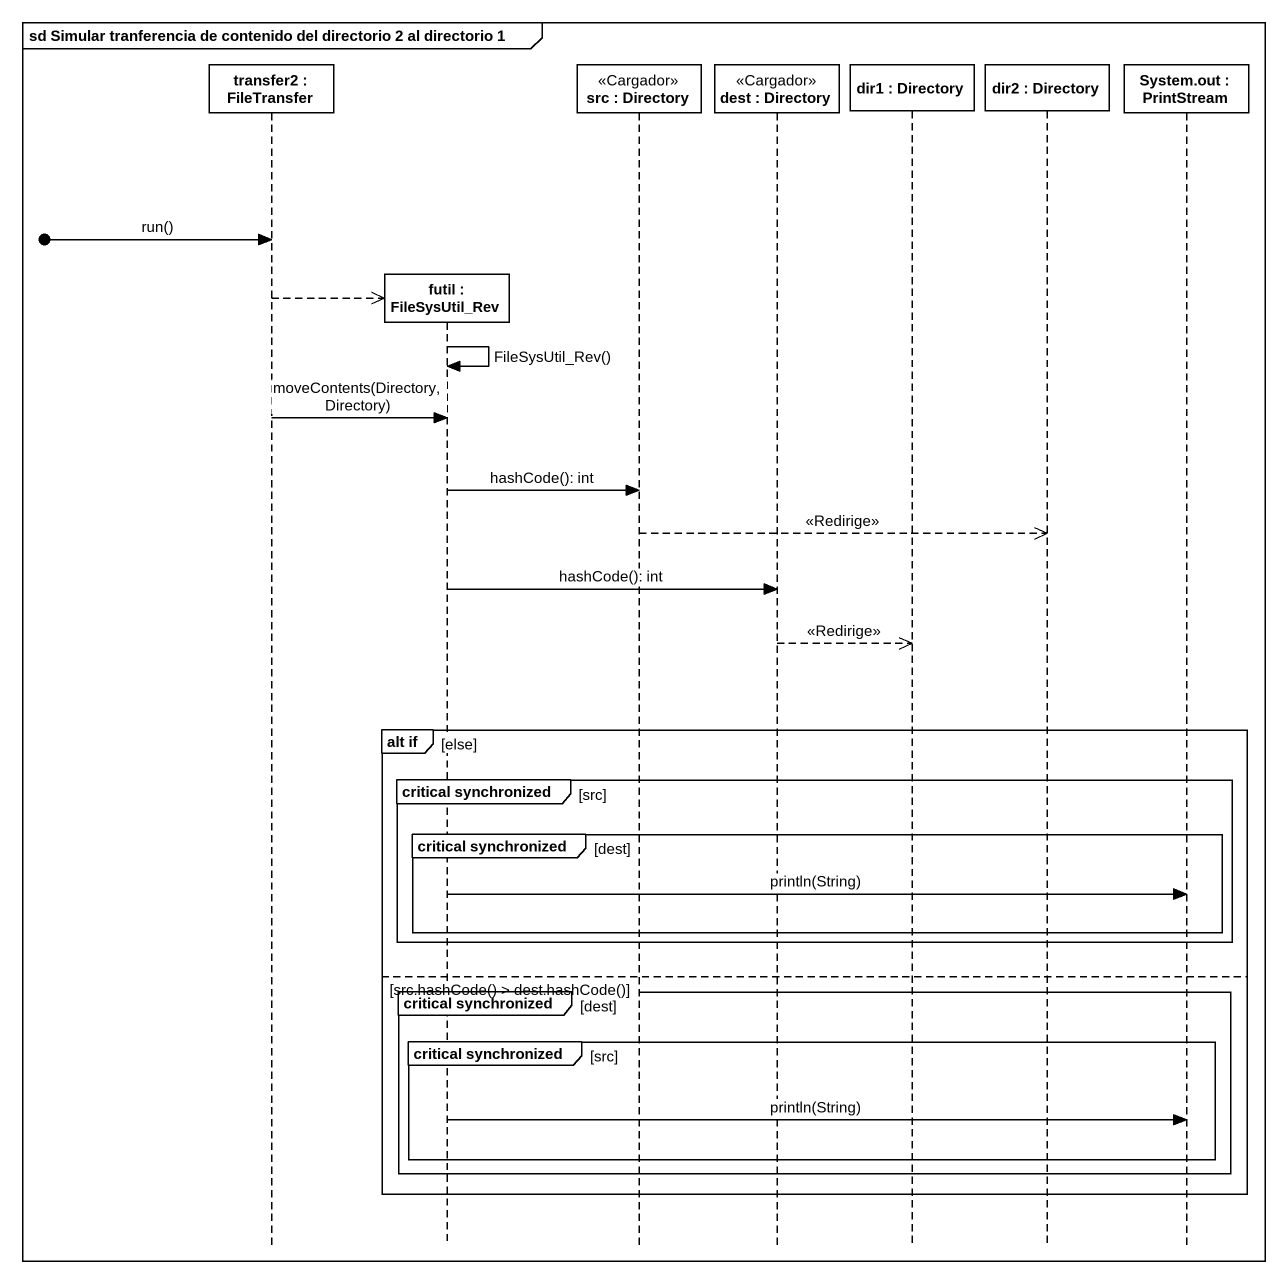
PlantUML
@startuml
mainframe sd Simular tranferencia de contenido del directorio 2 al directorio 1
hide footbox
participant "transfer2 : FileTransfer" as transfer2
participant "futil : FileSysUtil_Rev" as futil
participant "src : Directory" as src <<Cargador>>
participant "dest : Directory" as dest <<Cargador>>
participant "dir1 : Directory" as dir1
participant "dir2 : Directory" as dir2
participant "System.out : PrintStream" as System_out

[o-> transfer2 : run()
transfer2 -->> futil **
futil -> futil : FileSysUtil_Rev()
transfer2 -> futil : moveContents(Directory, Directory)
futil -> src : hashCode(): int
src -->> dir2 : <<Redirige>>
futil -> dest : hashCode(): int
dest -->> dir1 : <<Redirige>>
group alt if [else]
  group critical synchronized [src]
    group critical synchronized [dest]
      futil -> System_out : println(String)
    end
  end
else src.hashCode() > dest.hashCode()
  group critical synchronized [dest]
    group critical synchronized [src]
      futil -> System_out : println(String)
    end
  end
end
@enduml
